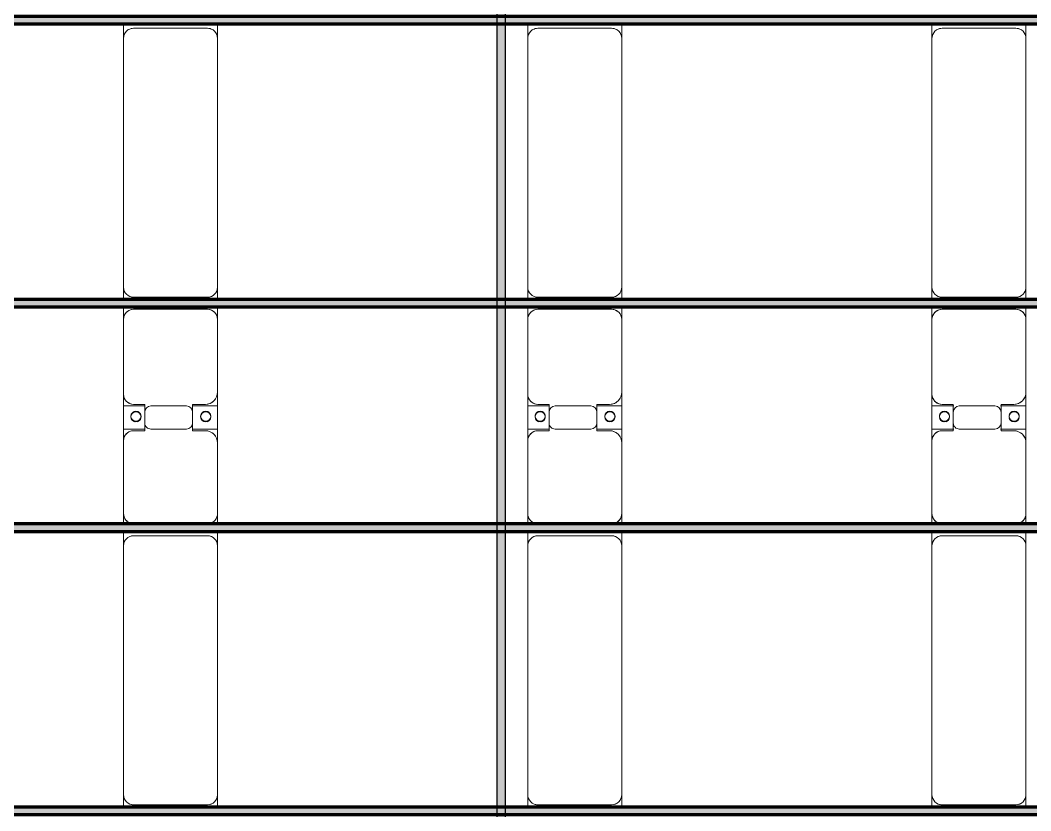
# Model space of a CAD drawing. Header units: millimetres. Extents: x -291190 to 146725, y 19759 to 185158.
# Drawn here: x 20077 to 25077, y 89423 to 93333 of the extents above; entities that cross this region are included whole.
import ezdxf

# ---------------------------------------------------------------- set-up
doc = ezdxf.new("R2010")
doc.units = ezdxf.units.MM
doc.layers.add('A-GENM', color=13, linetype='Continuous', lineweight=9)
doc.layers.add('S-BEAM', color=12, linetype='Continuous', lineweight=9)

# ---------------------------------------------------------------- blocks, each defined once
blk = doc.blocks.new('Dai phao do pin - DẢI PHAO ĐỠ PIN-V6-KHUNG KẾT CẤU BÈ PIN 4')
at = {"layer": 'A-GENM', "color": 7}
for p, q in [((62059.9, 241.6), (62129.7, 241.6)), ((62059.9, 241.6), (62129.7, 241.6)), ((63360.3, 241.6), (62129.7, 241.6)), ((63360.3, 241.6), (63419.9, 241.6)), ((63360.3, 241.6), (63419.9, 241.6)), ((63459.9, 241.6), (63519.7, 241.6)), ((63459.9, 241.6), (63519.7, 241.6)), ((63879.7, 241.6), (63519.7, 241.6)), ((63879.7, 241.6), (64062.2, 241.6)), ((64062.2, 241.6), (63879.7, 241.6)), ((63947.8, 241.6), (64130.3, 241.6)), ((63947.8, 116.2), (63947.8, 241.6)), ((64130.3, 241.6), (63947.8, 241.6)), ((64062.2, 241.6), (64062.2, 116.2)), ((64480.3, 241.6), (64130.3, 241.6)), ((64480.3, 241.6), (64529.9, 241.6)), ((64480.3, 241.6), (64529.9, 241.6)), ((64569.9, 241.6), (64639.7, 241.6)), ((64569.9, 241.6), (64639.7, 241.6)), ((65870.3, 241.6), (64639.7, 241.6)), ((65870.3, 241.6), (65929.9, 241.6)), ((65870.3, 241.6), (65929.9, 241.6)), ((62079.7, 191.6), (62079.7, -173.4)), ((63410.3, -173.4), (63410.3, 191.6)), ((63469.7, 191.6), (63469.7, -173.4)), ((63939.7, 118.2), (63939.7, 181.6)), ((64070.3, 181.6), (64070.3, 118.2)), ((64589.7, 191.6), (64589.7, -173.4)), ((65920.3, -173.4), (65920.3, 191.6)), ((64032.2, 118.2), (63939.7, 118.2)), ((64070.3, 118.2), (63977.8, 118.2)), ((63947.8, 88.2), (63947.8, -88.2)), ((64062.2, -88.2), (64062.2, 88.2)), ((63939.7, -173.4), (63939.7, -118.2)), ((63939.7, -118.2), (64032.2, -118.2)), ((63947.8, -223.4), (63947.8, -116.2)), ((63977.8, -118.2), (64070.3, -118.2)), ((64062.2, -116.2), (64062.2, -223.4)), ((64070.3, -118.2), (64070.3, -173.4)), ((63947.8, -169.2), (63947.8, -202)), ((62129.7, -223.4), (62059.9, -223.4)), ((62129.7, -223.4), (62059.9, -223.4)), ((62129.7, -223.4), (63360.3, -223.4)), ((63419.9, -223.4), (63360.3, -223.4)), ((63419.9, -223.4), (63360.3, -223.4)), ((63519.7, -223.4), (63459.9, -223.4)), ((63519.7, -223.4), (63459.9, -223.4)), ((63519.7, -223.4), (63889.7, -223.4)), ((64062.2, -223.4), (63889.7, -223.4)), ((63889.7, -223.4), (64062.2, -223.4)), ((64120.3, -223.4), (63947.8, -223.4)), ((63947.8, -223.4), (64120.3, -223.4)), ((64120.3, -223.4), (64480.3, -223.4)), ((64529.9, -223.4), (64480.3, -223.4)), ((64529.9, -223.4), (64480.3, -223.4)), ((64639.7, -223.4), (64569.9, -223.4)), ((64639.7, -223.4), (64569.9, -223.4)), ((64639.7, -223.4), (65870.3, -223.4)), ((65929.9, -223.4), (65870.3, -223.4)), ((65929.9, -223.4), (65870.3, -223.4))]:
    blk.add_line(p, q, dxfattribs=at)
for centre, radius, start, end in [((62129.7, 191.6), 50, 90, 180), ((62129.7, 191.6), 50, 150, 180), ((62129.7, 191.6), 50, 105, 120), ((63360.3, 191.6), 50, 360, 90), ((63360.3, 191.6), 50, 60, 90), ((63360.3, 191.6), 50, 15, 30), ((63519.7, 191.6), 50, 90, 180), ((63519.7, 191.6), 50, 105, 180), ((63879.7, 181.6), 60, 360, 90), ((63879.7, 181.6), 60, 45, 60), ((63879.7, 181.6), 60, 360, 60), ((63879.7, 181.6), 60, 45, 60), ((63998.6, 183.2), 25, 0, 180), ((63998.6, 183.2), 25, 360, 165), ((64001.4, 183.2), 25, 360, 180), ((64001.4, 183.2), 25, 90, 180), ((64001.4, 183.2), 25, 15, 75), ((64130.3, 181.6), 60, 90, 180), ((64130.3, 181.6), 60, 120, 180), ((64480.3, 191.6), 50, 15, 90), ((64480.3, 191.6), 50, 15, 75), ((64639.7, 191.6), 50, 90, 180), ((64639.7, 191.6), 50, 150, 180), ((64639.7, 191.6), 50, 105, 120), ((65870.3, 191.6), 50, 360, 90), ((65870.3, 191.6), 50, 60, 90), ((65870.3, 191.6), 50, 15, 30), ((63998.6, 183.2), 25, 180, 360), ((64001.4, 183.2), 25, 180, 0), ((64001.4, 183.2), 25, 180, 270), ((63998.6, 183.2), 25, 210, 255), ((63998.6, 183.2), 25, 270, 360), ((64001.4, 183.2), 25, 285, 330), ((63977.8, 88.2), 30, 90, 180), ((64032.2, 88.2), 30, 360, 90), ((63977.8, -88.2), 30, 180, 270), ((64032.2, -88.2), 30, 270, 360), ((63998.6, -161.8), 25, 0, 180), ((63998.6, -161.8), 25, 105, 165), ((64001.4, -161.8), 25, 0, 180), ((64001.4, -161.8), 25, 105, 180), ((63998.6, -161.8), 25, 360, 75), ((64001.4, -161.8), 25, 15, 75), ((62129.7, -173.4), 50, 180, 270), ((62129.7, -173.4), 50, 180, 210), ((63360.3, -173.4), 50, 270, 360), ((63360.3, -173.4), 50, 330, 360), ((63519.7, -173.4), 50, 180, 270), ((63519.7, -173.4), 50, 180, 255), ((63889.7, -173.4), 50, 270, 360), ((63889.7, -173.4), 50, 285, 360), ((63889.7, -173.4), 50, 316.1542, 0), ((63889.7, -173.4), 50, 316.1542, 0), ((63998.6, -161.8), 25, 180, 360), ((63998.6, -161.8), 25, 195, 360), ((64001.4, -161.8), 25, 180, 0), ((64001.4, -161.8), 25, 180, 270), ((64001.4, -161.8), 25, 285, 345), ((64120.3, -173.4), 50, 180, 270), ((64120.3, -173.4), 50, 180, 255), ((64120.3, -173.4), 50, 210, 223.8458), ((64120.3, -173.4), 50, 210, 223.8458), ((64480.3, -173.4), 50, 270, 345), ((64480.3, -173.4), 50, 285, 345), ((64639.7, -173.4), 50, 180, 270), ((64639.7, -173.4), 50, 180, 210), ((65870.3, -173.4), 50, 270, 360), ((65870.3, -173.4), 50, 330, 360), ((62129.7, -173.4), 50, 240, 270), ((63360.3, -173.4), 50, 285, 300), ((64639.7, -173.4), 50, 240, 270), ((65870.3, -173.4), 50, 285, 300)]:
    blk.add_arc(centre, radius, start, end, dxfattribs=at)
blk = doc.blocks.new('Dai phao do pin - DẢI PHAO ĐỠ PIN-51784-KHUNG KẾT CẤU BÈ PIN 4')
at = {"layer": 'A-GENM', "color": 7}
for p, q in [((62059.9, 241.6), (62129.7, 241.6)), ((62059.9, 241.6), (62129.7, 241.6)), ((63360.3, 241.6), (62129.7, 241.6)), ((63360.3, 241.6), (63419.9, 241.6)), ((63360.3, 241.6), (63419.9, 241.6)), ((63459.9, 241.6), (63519.7, 241.6)), ((63459.9, 241.6), (63519.7, 241.6)), ((63879.7, 241.6), (63519.7, 241.6)), ((63879.7, 241.6), (64062.2, 241.6)), ((64062.2, 241.6), (63879.7, 241.6)), ((63947.8, 241.6), (64130.3, 241.6)), ((63947.8, 116.2), (63947.8, 241.6)), ((64130.3, 241.6), (63947.8, 241.6)), ((64062.2, 241.6), (64062.2, 116.2)), ((64480.3, 241.6), (64130.3, 241.6)), ((64480.3, 241.6), (64529.9, 241.6)), ((64480.3, 241.6), (64529.9, 241.6)), ((64569.9, 241.6), (64639.7, 241.6)), ((64569.9, 241.6), (64639.7, 241.6)), ((65870.3, 241.6), (64639.7, 241.6)), ((65870.3, 241.6), (65929.9, 241.6)), ((65870.3, 241.6), (65929.9, 241.6)), ((62079.7, 191.6), (62079.7, -173.4)), ((63410.3, -173.4), (63410.3, 191.6)), ((63469.7, 191.6), (63469.7, -173.4)), ((63939.7, 118.2), (63939.7, 181.6)), ((64070.3, 181.6), (64070.3, 118.2)), ((64589.7, 191.6), (64589.7, -173.4)), ((65920.3, -173.4), (65920.3, 191.6)), ((64032.2, 118.2), (63939.7, 118.2)), ((64070.3, 118.2), (63977.8, 118.2)), ((63947.8, 88.2), (63947.8, -88.2)), ((64062.2, -88.2), (64062.2, 88.2)), ((63939.7, -173.4), (63939.7, -118.2)), ((63939.7, -118.2), (64032.2, -118.2)), ((63947.8, -223.4), (63947.8, -116.2)), ((63977.8, -118.2), (64070.3, -118.2)), ((64062.2, -116.2), (64062.2, -223.4)), ((64070.3, -118.2), (64070.3, -173.4)), ((63947.8, -169.2), (63947.8, -202)), ((62129.7, -223.4), (62059.9, -223.4)), ((62129.7, -223.4), (62059.9, -223.4)), ((62129.7, -223.4), (63360.3, -223.4)), ((63419.9, -223.4), (63360.3, -223.4)), ((63419.9, -223.4), (63360.3, -223.4)), ((63519.7, -223.4), (63459.9, -223.4)), ((63519.7, -223.4), (63459.9, -223.4)), ((63519.7, -223.4), (63889.7, -223.4)), ((64062.2, -223.4), (63889.7, -223.4)), ((63889.7, -223.4), (64062.2, -223.4)), ((64120.3, -223.4), (63947.8, -223.4)), ((63947.8, -223.4), (64120.3, -223.4)), ((64120.3, -223.4), (64480.3, -223.4)), ((64529.9, -223.4), (64480.3, -223.4)), ((64529.9, -223.4), (64480.3, -223.4)), ((64639.7, -223.4), (64569.9, -223.4)), ((64639.7, -223.4), (64569.9, -223.4)), ((64639.7, -223.4), (65870.3, -223.4)), ((65929.9, -223.4), (65870.3, -223.4)), ((65929.9, -223.4), (65870.3, -223.4))]:
    blk.add_line(p, q, dxfattribs=at)
for centre, radius, start, end in [((62129.7, 191.6), 50, 90, 180), ((62129.7, 191.6), 50, 150, 180), ((62129.7, 191.6), 50, 105, 120), ((63360.3, 191.6), 50, 360, 90), ((63360.3, 191.6), 50, 60, 90), ((63360.3, 191.6), 50, 15, 30), ((63519.7, 191.6), 50, 90, 180), ((63519.7, 191.6), 50, 105, 180), ((63879.7, 181.6), 60, 360, 90), ((63879.7, 181.6), 60, 45, 60), ((63879.7, 181.6), 60, 360, 60), ((63879.7, 181.6), 60, 45, 60), ((63998.6, 183.2), 25, 0, 180), ((63998.6, 183.2), 25, 360, 165), ((64001.4, 183.2), 25, 360, 180), ((64001.4, 183.2), 25, 90, 180), ((64001.4, 183.2), 25, 15, 75), ((64130.3, 181.6), 60, 90, 180), ((64130.3, 181.6), 60, 120, 180), ((64480.3, 191.6), 50, 15, 90), ((64480.3, 191.6), 50, 15, 75), ((64639.7, 191.6), 50, 90, 180), ((64639.7, 191.6), 50, 150, 180), ((64639.7, 191.6), 50, 105, 120), ((65870.3, 191.6), 50, 360, 90), ((65870.3, 191.6), 50, 60, 90), ((65870.3, 191.6), 50, 15, 30), ((63998.6, 183.2), 25, 180, 360), ((64001.4, 183.2), 25, 180, 0), ((64001.4, 183.2), 25, 180, 270), ((63998.6, 183.2), 25, 210, 255), ((63998.6, 183.2), 25, 270, 360), ((64001.4, 183.2), 25, 285, 330), ((63977.8, 88.2), 30, 90, 180), ((64032.2, 88.2), 30, 360, 90), ((63977.8, -88.2), 30, 180, 270), ((64032.2, -88.2), 30, 270, 360), ((63998.6, -161.8), 25, 0, 180), ((63998.6, -161.8), 25, 105, 165), ((64001.4, -161.8), 25, 0, 180), ((64001.4, -161.8), 25, 105, 180), ((63998.6, -161.8), 25, 360, 75), ((64001.4, -161.8), 25, 15, 75), ((62129.7, -173.4), 50, 180, 270), ((62129.7, -173.4), 50, 180, 210), ((63360.3, -173.4), 50, 270, 360), ((63360.3, -173.4), 50, 330, 360), ((63519.7, -173.4), 50, 180, 270), ((63519.7, -173.4), 50, 180, 255), ((63889.7, -173.4), 50, 270, 360), ((63889.7, -173.4), 50, 285, 360), ((63889.7, -173.4), 50, 315, 0), ((63889.7, -173.4), 50, 315, 0), ((63998.6, -161.8), 25, 180, 360), ((63998.6, -161.8), 25, 195, 360), ((64001.4, -161.8), 25, 180, 0), ((64001.4, -161.8), 25, 180, 270), ((64001.4, -161.8), 25, 285, 345), ((64120.3, -173.4), 50, 180, 270), ((64120.3, -173.4), 50, 180, 255), ((64120.3, -173.4), 50, 210, 225), ((64120.3, -173.4), 50, 210, 225), ((64480.3, -173.4), 50, 270, 345), ((64480.3, -173.4), 50, 285, 345), ((64639.7, -173.4), 50, 180, 270), ((64639.7, -173.4), 50, 180, 210), ((65870.3, -173.4), 50, 270, 360), ((65870.3, -173.4), 50, 330, 360), ((62129.7, -173.4), 50, 240, 270), ((63360.3, -173.4), 50, 285, 300), ((64639.7, -173.4), 50, 240, 270), ((65870.3, -173.4), 50, 285, 300)]:
    blk.add_arc(centre, radius, start, end, dxfattribs=at)
blk = doc.blocks.new('Dai phao do pin - DẢI PHAO ĐỠ PIN-V7-KHUNG KẾT CẤU BÈ PIN 4')
at = {"layer": 'A-GENM', "color": 7}
for p, q in [((62059.9, 241.6), (62129.7, 241.6)), ((62059.9, 241.6), (62129.7, 241.6)), ((63360.3, 241.6), (62129.7, 241.6)), ((63360.3, 241.6), (63419.9, 241.6)), ((63360.3, 241.6), (63419.9, 241.6)), ((63459.9, 241.6), (63519.7, 241.6)), ((63459.9, 241.6), (63519.7, 241.6)), ((63879.7, 241.6), (63519.7, 241.6)), ((63879.7, 241.6), (64062.2, 241.6)), ((64062.2, 241.6), (63879.7, 241.6)), ((63947.8, 241.6), (64130.3, 241.6)), ((63947.8, 116.2), (63947.8, 241.6)), ((64130.3, 241.6), (63947.8, 241.6)), ((64062.2, 241.6), (64062.2, 116.2)), ((64480.3, 241.6), (64130.3, 241.6)), ((64480.3, 241.6), (64529.9, 241.6)), ((64480.3, 241.6), (64529.9, 241.6)), ((64569.9, 241.6), (64639.7, 241.6)), ((64569.9, 241.6), (64639.7, 241.6)), ((65870.3, 241.6), (64639.7, 241.6)), ((65870.3, 241.6), (65929.9, 241.6)), ((65870.3, 241.6), (65929.9, 241.6)), ((62079.7, 191.6), (62079.7, -173.4)), ((63410.3, -173.4), (63410.3, 191.6)), ((63469.7, 191.6), (63469.7, -173.4)), ((63939.7, 118.2), (63939.7, 181.6)), ((64070.3, 181.6), (64070.3, 118.2)), ((64589.7, 191.6), (64589.7, -173.4)), ((65920.3, -173.4), (65920.3, 191.6)), ((64032.2, 118.2), (63939.7, 118.2)), ((64070.3, 118.2), (63977.8, 118.2)), ((63947.8, 88.2), (63947.8, -88.2)), ((64062.2, -88.2), (64062.2, 88.2)), ((63939.7, -173.4), (63939.7, -118.2)), ((63939.7, -118.2), (64032.2, -118.2)), ((63947.8, -223.4), (63947.8, -116.2)), ((63977.8, -118.2), (64070.3, -118.2)), ((64062.2, -116.2), (64062.2, -223.4)), ((64070.3, -118.2), (64070.3, -173.4)), ((63947.8, -169.2), (63947.8, -202)), ((62129.7, -223.4), (62059.9, -223.4)), ((62129.7, -223.4), (62059.9, -223.4)), ((62129.7, -223.4), (63360.3, -223.4)), ((63419.9, -223.4), (63360.3, -223.4)), ((63419.9, -223.4), (63360.3, -223.4)), ((63519.7, -223.4), (63459.9, -223.4)), ((63519.7, -223.4), (63459.9, -223.4)), ((63519.7, -223.4), (63889.7, -223.4)), ((64062.2, -223.4), (63889.7, -223.4)), ((63889.7, -223.4), (64062.2, -223.4)), ((64120.3, -223.4), (63947.8, -223.4)), ((63947.8, -223.4), (64120.3, -223.4)), ((64120.3, -223.4), (64480.3, -223.4)), ((64529.9, -223.4), (64480.3, -223.4)), ((64529.9, -223.4), (64480.3, -223.4)), ((64639.7, -223.4), (64569.9, -223.4)), ((64639.7, -223.4), (64569.9, -223.4)), ((64639.7, -223.4), (65870.3, -223.4)), ((65929.9, -223.4), (65870.3, -223.4)), ((65929.9, -223.4), (65870.3, -223.4))]:
    blk.add_line(p, q, dxfattribs=at)
for centre, radius, start, end in [((62129.7, 191.6), 50, 90, 180), ((62129.7, 191.6), 50, 150, 180), ((62129.7, 191.6), 50, 105, 120), ((63360.3, 191.6), 50, 360, 90), ((63360.3, 191.6), 50, 60, 90), ((63360.3, 191.6), 50, 15, 30), ((63519.7, 191.6), 50, 90, 180), ((63519.7, 191.6), 50, 105, 180), ((63879.7, 181.6), 60, 360, 90), ((63879.7, 181.6), 60, 45, 60), ((63879.7, 181.6), 60, 360, 60), ((63879.7, 181.6), 60, 45, 60), ((63998.6, 183.2), 25, 0, 180), ((63998.6, 183.2), 25, 360, 165), ((64001.4, 183.2), 25, 360, 180), ((64001.4, 183.2), 25, 90, 180), ((64001.4, 183.2), 25, 15, 75), ((64130.3, 181.6), 60, 90, 180), ((64130.3, 181.6), 60, 120, 180), ((64480.3, 191.6), 50, 15, 90), ((64480.3, 191.6), 50, 15, 75), ((64639.7, 191.6), 50, 90, 180), ((64639.7, 191.6), 50, 150, 180), ((64639.7, 191.6), 50, 105, 120), ((65870.3, 191.6), 50, 360, 90), ((65870.3, 191.6), 50, 60, 90), ((65870.3, 191.6), 50, 15, 30), ((63998.6, 183.2), 25, 180, 360), ((64001.4, 183.2), 25, 180, 0), ((64001.4, 183.2), 25, 180, 270), ((63998.6, 183.2), 25, 210, 255), ((63998.6, 183.2), 25, 270, 360), ((64001.4, 183.2), 25, 285, 330), ((63977.8, 88.2), 30, 90, 180), ((64032.2, 88.2), 30, 360, 90), ((63977.8, -88.2), 30, 180, 270), ((64032.2, -88.2), 30, 270, 360), ((63998.6, -161.8), 25, 0, 180), ((63998.6, -161.8), 25, 105, 165), ((64001.4, -161.8), 25, 0, 180), ((64001.4, -161.8), 25, 105, 180), ((63998.6, -161.8), 25, 360, 75), ((64001.4, -161.8), 25, 15, 75), ((62129.7, -173.4), 50, 180, 270), ((62129.7, -173.4), 50, 180, 210), ((63360.3, -173.4), 50, 270, 360), ((63360.3, -173.4), 50, 330, 360), ((63519.7, -173.4), 50, 180, 270), ((63519.7, -173.4), 50, 180, 255), ((63889.7, -173.4), 50, 270, 360), ((63889.7, -173.4), 50, 285, 360), ((63889.7, -173.4), 50, 315, 0), ((63889.7, -173.4), 50, 315, 0), ((63998.6, -161.8), 25, 180, 360), ((63998.6, -161.8), 25, 195, 360), ((64001.4, -161.8), 25, 180, 0), ((64001.4, -161.8), 25, 180, 270), ((64001.4, -161.8), 25, 285, 345), ((64120.3, -173.4), 50, 180, 270), ((64120.3, -173.4), 50, 180, 255), ((64120.3, -173.4), 50, 210, 225), ((64120.3, -173.4), 50, 210, 225), ((64480.3, -173.4), 50, 270, 345), ((64480.3, -173.4), 50, 285, 345), ((64639.7, -173.4), 50, 180, 270), ((64639.7, -173.4), 50, 180, 210), ((65870.3, -173.4), 50, 270, 360), ((65870.3, -173.4), 50, 330, 360), ((62129.7, -173.4), 50, 240, 270), ((63360.3, -173.4), 50, 285, 300), ((64639.7, -173.4), 50, 240, 270), ((65870.3, -173.4), 50, 285, 300)]:
    blk.add_arc(centre, radius, start, end, dxfattribs=at)
blk = doc.blocks.new('Dầm C52 - Dầm C52-V25-KHUNG KẾT CẤU BÈ PIN 4')
at = {"layer": 'S-BEAM', "lineweight": 140}
blk.add_hatch(color=1, dxfattribs=at).paths.add_polyline_path([(-173700.3, 20), (-174539.9, 20), (-174539.9, -20), (174539.9, -20), (174539.9, 20), (-172791.8, 20)])
at = {"layer": 'S-BEAM', "color": 1, "lineweight": 140}
for p, q in [((-174539.9, 20), (174539.9, 20)), ((174539.9, -20), (-174539.9, -20))]:
    blk.add_line(p, q, dxfattribs=at)
blk = doc.blocks.new('Dầm C52 - Dầm C52-73882-KHUNG KẾT CẤU BÈ PIN 4')
at = {"layer": 'S-BEAM', "lineweight": 140}
blk.add_hatch(color=1, dxfattribs=at).paths.add_polyline_path([(-173700.3, 20), (-174539.9, 20), (-174539.9, -20), (174500.8, -20), (174500.8, 20), (-172791.8, 20)])
at = {"layer": 'S-BEAM', "color": 1, "lineweight": 140}
for p, q in [((-174539.9, 20), (174500.8, 20)), ((174500.8, -20), (-174539.9, -20))]:
    blk.add_line(p, q, dxfattribs=at)
blk = doc.blocks.new('Dầm C52 - Hộp 40x60-V28-KHUNG KẾT CẤU BÈ PIN 4')
at = {"layer": 'S-BEAM', "lineweight": 25}
blk.add_hatch(color=4, dxfattribs=at).paths.add_polyline_path([(-47191.3, -20), (47191.3, -20), (47191.3, 20), (-47191.3, 20)])
at = {"layer": 'S-BEAM', "color": 4, "lineweight": 25}
for p, q in [((-47191.3, 20), (47191.3, 20)), ((47191.3, -20), (-47191.3, -20))]:
    blk.add_line(p, q, dxfattribs=at)

msp = doc.modelspace()

# ---------------------------------------------------------------- block references
at = {"layer": 'A-GENM', "color": 7, "rotation": 269.9999999999996}
for name, p in [('Dai phao do pin - DẢI PHAO ĐỠ PIN-V7-KHUNG KẾT CẤU BÈ PIN 4', (20811.3, 155373.2)), ('Dai phao do pin - DẢI PHAO ĐỠ PIN-51784-KHUNG KẾT CẤU BÈ PIN 4', (22811.3, 155373.2)), ('Dai phao do pin - DẢI PHAO ĐỠ PIN-V6-KHUNG KẾT CẤU BÈ PIN 4', (24811.3, 155373.2))]:
    msp.add_blockref(name, p, dxfattribs=at)
at = {"layer": 'S-BEAM', "color": 4, "lineweight": 25, "rotation": 89.99999999999977}
msp.add_blockref('Dầm C52 - Hộp 40x60-V28-KHUNG KẾT CẤU BÈ PIN 4', (22456.2, 130983.7), dxfattribs=at)
at = {"layer": 'S-BEAM', "color": 1, "lineweight": 140, "rotation": 180}
for name, p in [('Dầm C52 - Dầm C52-73882-KHUNG KẾT CẤU BÈ PIN 4', (-109123.8, 93333.3)), ('Dầm C52 - Dầm C52-V25-KHUNG KẾT CẤU BÈ PIN 4', (-109123.8, 91933.3)), ('Dầm C52 - Dầm C52-73882-KHUNG KẾT CẤU BÈ PIN 4', (-109123.8, 90823.3)), ('Dầm C52 - Dầm C52-V25-KHUNG KẾT CẤU BÈ PIN 4', (-109123.8, 89423.3))]:
    msp.add_blockref(name, p, dxfattribs=at)

doc.saveas('drawing.dxf')
